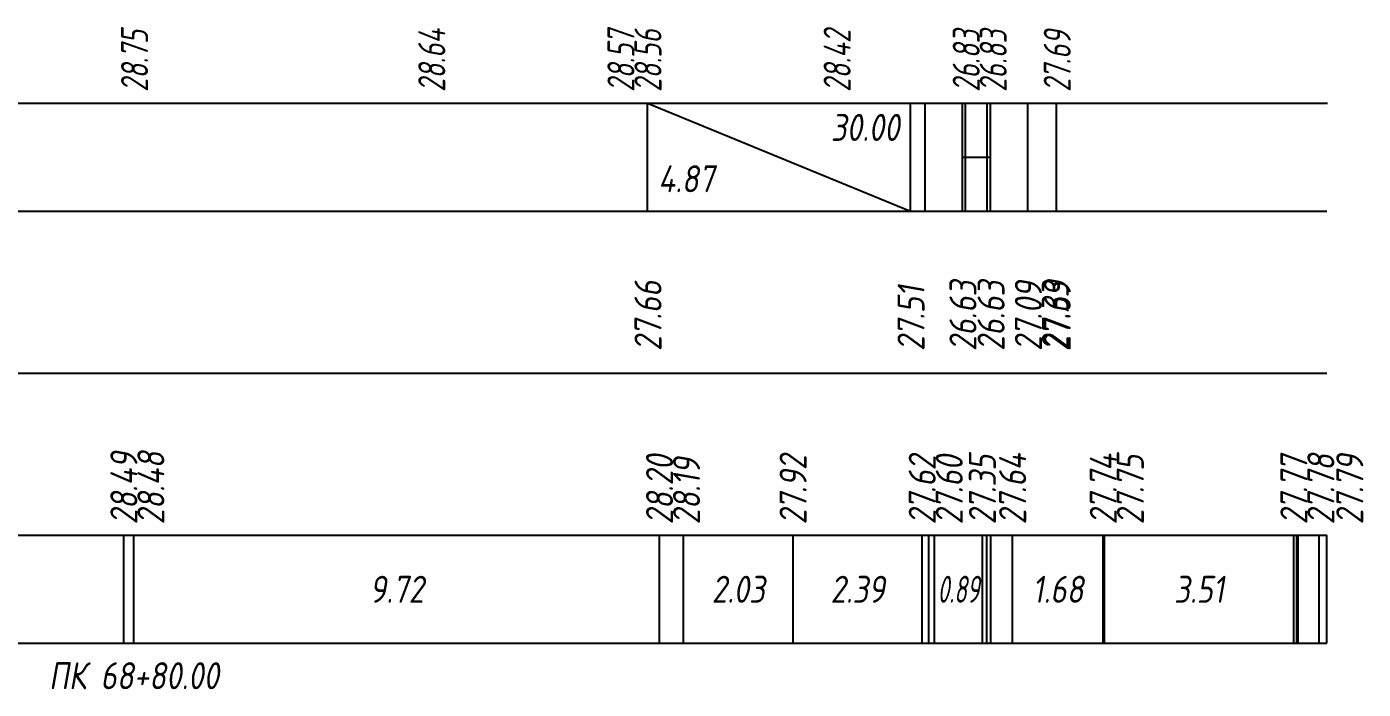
# Model space of a CAD drawing. Extents: x -717 to 1451, y -133302 to 233.
# Drawn here: x -200.5 to -76.8, y -108646.8 to -108585.5 of the extents above; entities that cross this region are included whole.
import ezdxf
from ezdxf.enums import TextEntityAlignment as Align

# ---------------------------------------------------------------- set-up
doc = ezdxf.new("R2010")
doc.units = 0
for name, color, linetype in [('Код_510', 7, 'Continuous'), ('Код_514', 1, 'Continuous'), ('Код_516', 1, 'Continuous'), ('Подписи поперечников', 7, 'Continuous'), ('Таблица', 7, 'Continuous')]:
    doc.layers.add(name, color=color, linetype=linetype)
doc.styles.add('М', font='romand.shx', dxfattribs={"width": 0.8, "oblique": 10, "height": 2.5})

msp = doc.modelspace()

# ---------------------------------------------------------------- linework, layer by layer
at = {"layer": 'Код_510'}
for p, q in [((-191.481, -108642.538), (-191.481, -108632.538)), ((-190.549, -108642.538), (-190.549, -108632.538)), ((-141.927, -108642.538), (-141.927, -108632.538)), ((-139.706, -108642.538), (-139.706, -108632.538)), ((-129.572, -108642.538), (-129.572, -108632.538)), ((-117.623, -108642.538), (-117.623, -108632.538)), ((-117.016, -108642.538), (-117.016, -108632.538)), ((-116.494, -108642.538), (-116.494, -108632.538)), ((-112.058, -108642.538), (-112.058, -108632.538)), ((-111.633, -108642.538), (-111.633, -108632.538)), ((-111.265, -108642.538), (-111.265, -108632.538)), ((-109.259, -108642.538), (-109.259, -108632.538)), ((-100.873, -108642.538), (-100.873, -108632.538)), ((-100.772, -108642.538), (-100.772, -108632.538)), ((-83.242, -108642.538), (-83.242, -108632.538)), ((-82.955, -108642.538), (-82.955, -108632.538)), ((-82.845, -108642.538), (-82.845, -108632.538)), ((-80.892, -108642.538), (-80.892, -108632.538)), ((-80.188, -108642.538), (-80.188, -108632.538))]:
    msp.add_line(p, q, dxfattribs=at)
at = {"layer": 'Код_516'}
for p, q in [((-143.049, -108602.538), (-143.049, -108592.538)), ((-143.049, -108592.538), (-118.716, -108602.538)), ((-118.716, -108602.538), (-118.716, -108592.538)), ((-117.359, -108602.538), (-117.359, -108592.538)), ((-117.359, -108602.538), (-117.359, -108592.538)), ((-113.912, -108602.538), (-113.912, -108592.538)), ((-113.609, -108602.538), (-113.609, -108592.538)), ((-111.609, -108602.538), (-111.609, -108592.538)), ((-111.306, -108602.538), (-111.306, -108592.538)), ((-107.859, -108602.538), (-107.859, -108592.538)), ((-107.859, -108602.538), (-107.859, -108592.538)), ((-105.188, -108602.538), (-105.188, -108592.538)), ((-113.912, -108597.538), (-113.609, -108597.538)), ((-113.609, -108597.538), (-111.609, -108597.538)), ((-111.609, -108597.538), (-111.306, -108597.538))]:
    msp.add_line(p, q, dxfattribs=at)
at = {"layer": 'Таблица'}
for p, q in [((-322.905, -108592.538), (-80.134, -108592.538)), ((-322.96, -108602.538), (-80.188, -108602.538)), ((-322.96, -108617.538), (-80.188, -108617.538)), ((-322.96, -108632.538), (-80.188, -108632.538)), ((-322.96, -108642.538), (-80.188, -108642.538))]:
    msp.add_line(p, q, dxfattribs=at)

# ---------------------------------------------------------------- texts
at = {"layer": 'Код_510', "style": 'М', "oblique": 10, "width": 0.8}
for s, p in [('28.49', (-191.481, -108631.538)), ('28.48', (-188.981, -108631.538)), ('28.20', (-141.927, -108631.538)), ('28.19', (-139.427, -108631.538)), ('27.92', (-129.572, -108631.538)), ('27.62', (-117.623, -108631.538)), ('27.60', (-115.123, -108631.538)), ('27.35', (-112.058, -108631.538)), ('27.64', (-109.259, -108631.538)), ('27.74', (-100.873, -108631.538)), ('27.75', (-98.373, -108631.538)), ('27.77', (-83.242, -108631.538)), ('27.78', (-80.742, -108631.538)), ('27.79', (-78.073, -108631.538))]:
    msp.add_text(s, height=2.5, rotation=90, dxfattribs=at).set_placement(p, align=Align.MIDDLE_LEFT)
at = {"layer": 'Код_510', "style": 'М', "oblique": 10}
for s, width, p in [('9.72', 0.8, (-166.238, -108637.538)), ('2.03', 0.8, (-134.639, -108637.538)), ('2.39', 0.8, (-123.597, -108637.538)), ('0.89', 0.6, (-114.276, -108637.538)), ('1.68', 0.8, (-105.066, -108637.538)), ('3.51', 0.8, (-92.007, -108637.538))]:
    msp.add_text(s, height=2.5, dxfattribs=dict(at, width=width)).set_placement(p, align=Align.MIDDLE_CENTER)
at = {"layer": 'Код_514', "style": 'М', "oblique": 10, "width": 0.7}
for s, p in [('28.75', (-190.494, -108591.498)), ('28.64', (-162.994, -108591.498)), ('28.57', (-145.494, -108591.498)), ('28.56', (-142.994, -108591.498)), ('28.42', (-125.494, -108591.498)), ('26.83', (-113.555, -108591.498)), ('26.83', (-111.055, -108591.498)), ('27.69', (-105.134, -108591.498))]:
    msp.add_text(s, height=2.5, rotation=90, dxfattribs=at).set_placement(p, align=Align.MIDDLE_LEFT)
at = {"layer": 'Код_516', "style": 'М', "oblique": 10, "width": 0.8}
msp.add_text('30.00', height=2.5, dxfattribs=at).set_placement((-119.716, -108593.538), align=Align.TOP_RIGHT)
msp.add_text('4.87', height=2.5, dxfattribs=at).set_placement((-142.049, -108601.538), align=Align.BOTTOM_LEFT)
for s, p in [('27.66', (-142.994, -108615.487)), ('27.51', (-118.662, -108615.487)), ('26.63', (-113.858, -108615.487)), ('26.63', (-111.252, -108615.487)), ('27.09', (-107.805, -108615.487)), ('27.33', (-105.305, -108615.487)), ('27.69', (-105.134, -108615.487))]:
    msp.add_text(s, height=2.5, rotation=90, dxfattribs=at).set_placement(p, align=Align.MIDDLE_LEFT)
at = {"layer": 'Подписи поперечников', "style": 'М', "oblique": 10, "width": 0.8}
msp.add_text('ПК 68+80.00', height=2.5, dxfattribs=at).set_placement((-190.549, -108647.538), align=Align.BOTTOM_CENTER)

doc.saveas('drawing.dxf')
